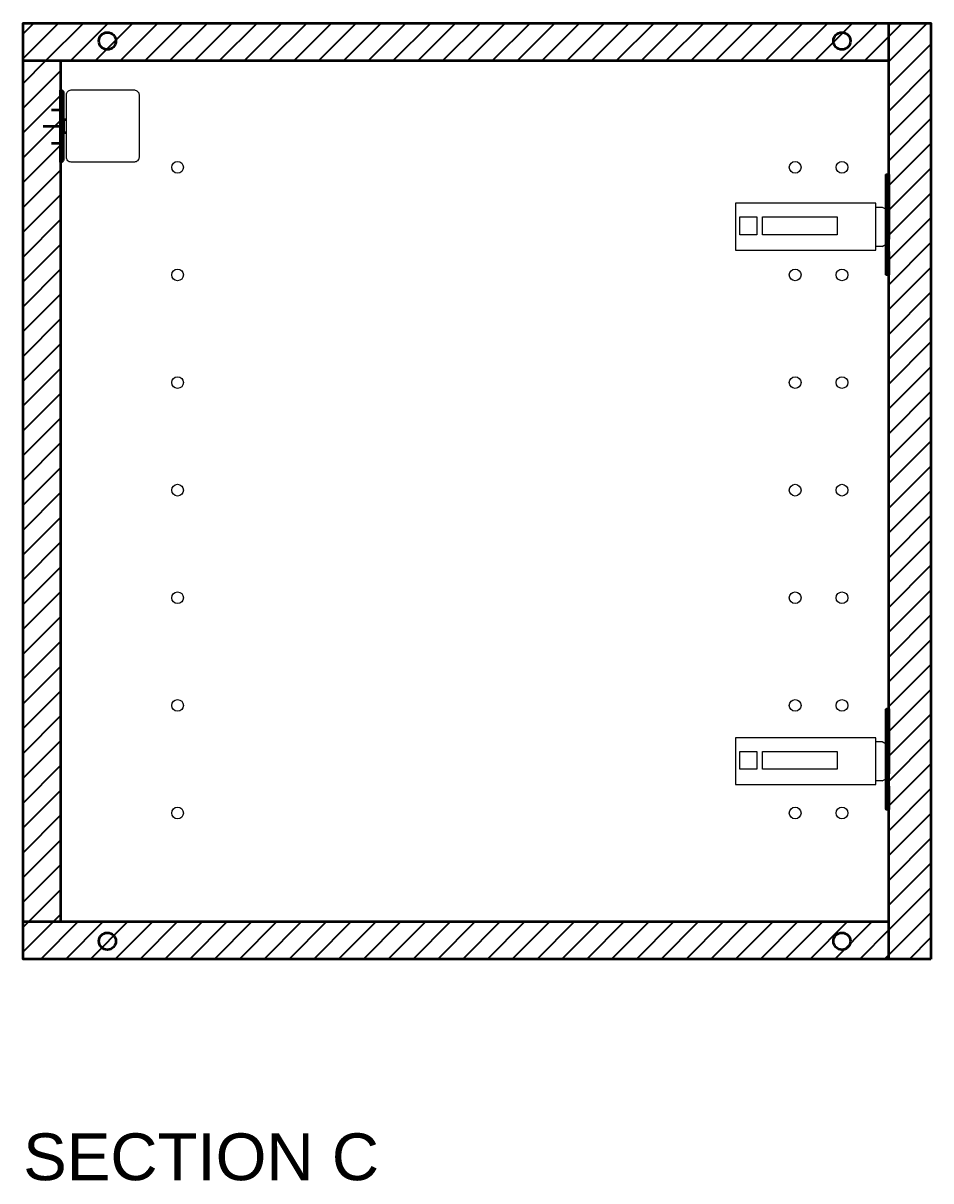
# Model space of a CAD drawing. Header units: inches. Extents: x 2873 to 15834, y 7 to 1915.
# Drawn here: x 5395.5 to 5783.5, y 1002 to 1496.8 of the extents above; entities that cross this region are included whole.
import ezdxf

# ---------------------------------------------------------------- set-up
doc = ezdxf.new("R2010")
doc.units = ezdxf.units.IN
doc.header["$MEASUREMENT"] = 0
for name, color, linetype, lineweight in [('A-ELEV-MBE', 7, 'Continuous', 18), ('A-SECT-MCUT', 255, 'Continuous', 35), ('A-SECT-MCUT1', 7, 'Continuous', 35)]:
    doc.layers.add(name, color=color, linetype=linetype, lineweight=lineweight)
doc.layers.add('Layer1', color=3, linetype='Continuous')
doc.layers.add('SEZIONE', color=252, linetype='Continuous')
doc.styles.get("Standard").update_dxf_attribs({"font": 'Arial.ttf'})

msp = doc.modelspace()

# ---------------------------------------------------------------- hatches: boundary and pattern name
at = {"layer": 'SEZIONE'}
h = msp.add_hatch(dxfattribs=at)
h.set_pattern_fill('ANSI31', color=256, scale=60)
h.paths.add_polyline_path([(5765.54, 1496.83), (5395.54, 1496.83), (5395.54, 1480.83), (5765.54, 1480.83)])
h = msp.add_hatch(dxfattribs=at)
h.set_pattern_fill('ANSI31', color=256, scale=60)
h.paths.add_polyline_path([(5783.54, 1496.83), (5765.54, 1496.83), (5765.54, 1096.83), (5783.54, 1096.83)])
h = msp.add_hatch(dxfattribs=at)
h.set_pattern_fill('ANSI31', color=256, scale=60)
h.paths.add_polyline_path([(5411.54, 1480.83), (5395.54, 1480.83), (5395.54, 1112.83), (5411.54, 1112.83)])
h = msp.add_hatch(dxfattribs=at)
h.set_pattern_fill('ANSI31', color=256, scale=60)
h.paths.add_polyline_path([(5765.54, 1112.83), (5395.54, 1112.83), (5395.54, 1096.83), (5765.54, 1096.83)])

# ---------------------------------------------------------------- linework, layer by layer
at = {"layer": 'A-ELEV-MBE'}
for p, q in [((5762.78, 1418.23), (5764.4, 1417.29)), ((5709.16, 1414.04), (5709.16, 1406.43)), ((5762.78, 1401.42), (5764.4, 1402.36)), ((5762.78, 1189.75), (5764.4, 1188.82)), ((5762.78, 1172.95), (5764.4, 1173.88))]:
    msp.add_line(p, q, dxfattribs=at)
msp.add_lwpolyline([(5416.04, 1468.27), (5443.07, 1468.27, -0.414214), (5445.07, 1466.27), (5445.07, 1439.47, -0.414214), (5443.07, 1437.47), (5416.04, 1437.47, -0.414214), (5414.04, 1439.47), (5414.04, 1466.27, -0.414214)], format="xyb", close=True, dxfattribs=at)
for points in [[(5700.02, 1399.83), (5760.02, 1399.83), (5760.02, 1419.83), (5700.02, 1419.83)], [(5711.64, 1414.04), (5743.47, 1414.04), (5743.47, 1406.43), (5711.64, 1406.43)], [(5700.02, 1171.36), (5760.02, 1171.36), (5760.02, 1191.36), (5700.02, 1191.36)], [(5711.64, 1185.57), (5743.47, 1185.57), (5743.47, 1177.96), (5711.64, 1177.96)]]:
    msp.add_lwpolyline(points, close=True, dxfattribs=at)
for points in [[(5762.78, 1401.42), (5760.02, 1401.42), (5760.02, 1418.23), (5762.78, 1418.23)], [(5765.54, 1416.63), (5765.54, 1403.01)], [(5709.16, 1406.43), (5701.83, 1406.43), (5701.83, 1414.04), (5709.16, 1414.04)], [(5765.54, 1403.01), (5765.54, 1400.98)], [(5762.78, 1172.95), (5760.02, 1172.95), (5760.02, 1189.75), (5762.78, 1189.75)], [(5765.54, 1188.16), (5765.54, 1174.54)], [(5706.92, 1177.96), (5701.83, 1177.96), (5701.83, 1185.57), (5706.92, 1185.57)], [(5706.92, 1185.57), (5709.16, 1185.57), (5709.16, 1177.96), (5706.92, 1177.96)]]:
    msp.add_lwpolyline(points, dxfattribs=at)
for centre in [(5461.54, 1435.23), (5725.54, 1435.23), (5745.54, 1435.23), (5461.54, 1389.23), (5725.54, 1389.23), (5745.54, 1389.23), (5461.54, 1343.23), (5725.54, 1343.23), (5745.54, 1343.23), (5461.54, 1297.23), (5725.54, 1297.23), (5745.54, 1297.23), (5461.54, 1251.23), (5725.54, 1251.23), (5745.54, 1251.23), (5461.54, 1205.23), (5725.54, 1205.23), (5745.54, 1205.23), (5461.54, 1159.23), (5725.54, 1159.23), (5745.54, 1159.23)]:
    msp.add_circle(centre, 2.5, dxfattribs=at)
at = {"layer": 'A-SECT-MCUT'}
for p, q in [((5765.54, 1096.83), (5765.54, 1496.83)), ((5395.54, 1480.83), (5765.54, 1480.83)), ((5395.54, 1480.83), (5411.54, 1480.83)), ((5411.54, 1480.83), (5411.54, 1112.83)), ((5407.6, 1459.82), (5412.58, 1459.82)), ((5404.04, 1452.83), (5412.57, 1452.83)), ((5407.6, 1445.5), (5412.57, 1445.5)), ((5395.54, 1112.83), (5765.54, 1112.83))]:
    msp.add_line(p, q, dxfattribs=at)
msp.add_lwpolyline([(5783.54, 1096.83), (5395.54, 1096.83), (5395.54, 1496.83), (5783.54, 1496.83)], close=True, dxfattribs=at)
for centre in [(5431.54, 1489.21), (5745.54, 1489.21), (5431.54, 1104.45), (5745.54, 1104.45)]:
    msp.add_circle(centre, 3.65, dxfattribs=at)
at = {"layer": 'A-SECT-MCUT1'}
for p, q in [((5411.54, 1465.36), (5411.54, 1465.36)), ((5411.54, 1465.36), (5411.54, 1460.22)), ((5411.54, 1459.42), (5411.54, 1453.44)), ((5412.57, 1455.64), (5414.04, 1455.64)), ((5412.92, 1450.08), (5412.92, 1455.64)), ((5411.54, 1452.22), (5411.54, 1445.9)), ((5412.57, 1450.08), (5414.04, 1450.08)), ((5411.54, 1445.1), (5411.54, 1440.36)), ((5411.54, 1440.36), (5411.54, 1440.36))]:
    msp.add_line(p, q, dxfattribs=at)
for points in [[(5412.57, 1444.08), (5412.57, 1438.46, -0.414214), (5411.57, 1437.46), (5411.54, 1437.46), (5411.54, 1468.26), (5411.57, 1468.26, -0.414214), (5412.57, 1467.26), (5412.57, 1444.08)], [(5765.54, 1399.21), (5765.54, 1389.2), (5764.7, 1389.2, -0.414214), (5764.4, 1389.5), (5764.4, 1431.88, -0.414214), (5764.7, 1432.18), (5765.54, 1432.18), (5765.54, 1404.51)], [(5765.54, 1170.74), (5765.54, 1160.73), (5764.7, 1160.73, -0.414214), (5764.4, 1161.03), (5764.4, 1203.41, -0.414214), (5764.7, 1203.71), (5765.54, 1203.71), (5765.54, 1176.04)]]:
    msp.add_lwpolyline(points, format="xyb", dxfattribs=at)

# ---------------------------------------------------------------- texts
at = {"layer": 'Layer1', "insert": (5395.54, 1022.31), "char_height": 20, "attachment_point": 1}
msp.add_mtext_dynamic_manual_height_columns('SECTION C', width=205.3923, gutter_width=1, heights=[0], dxfattribs=at)

doc.saveas('drawing.dxf')
